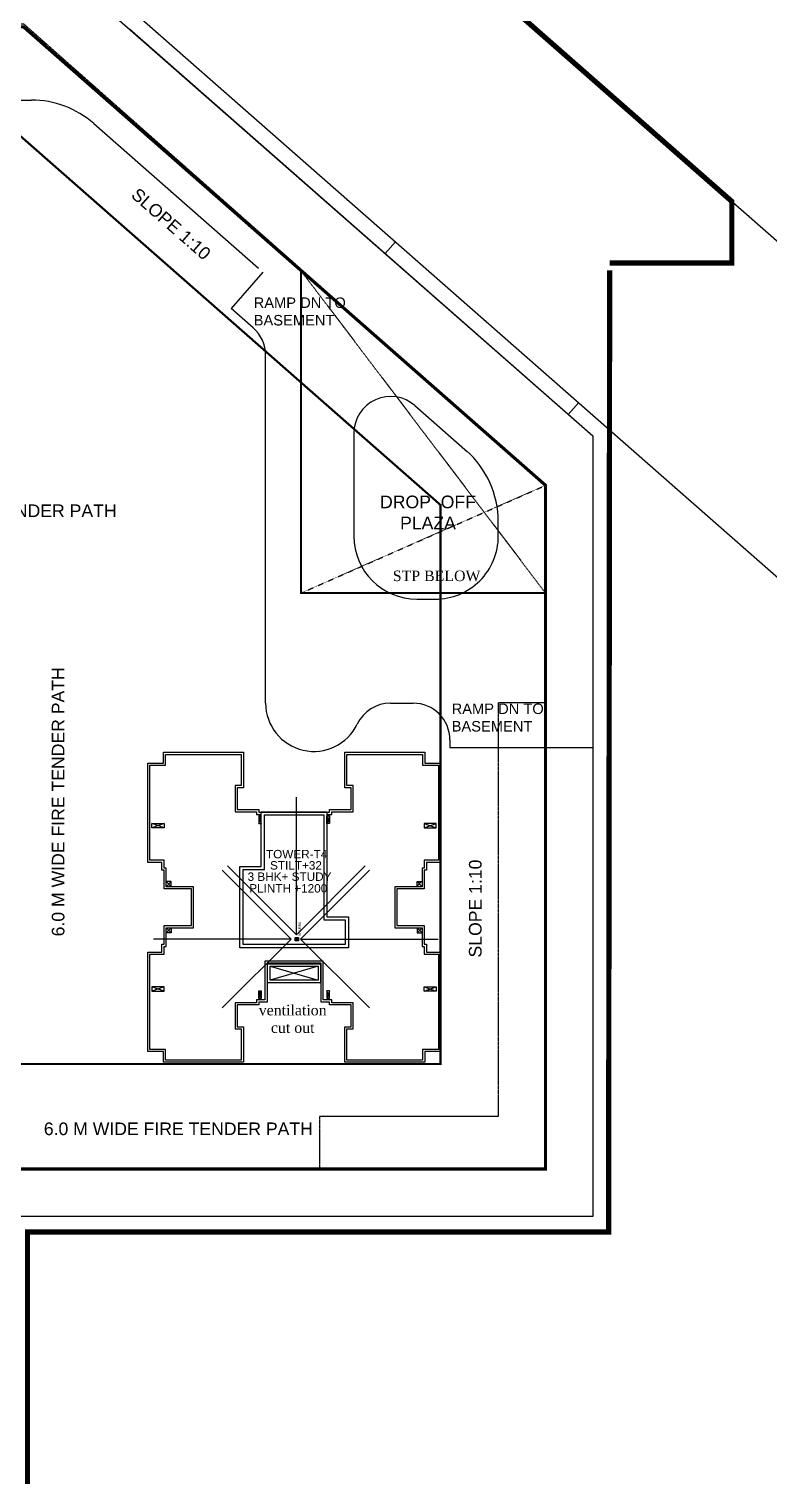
# Model space of a CAD drawing. Header units: millimetres. Extents: x 2061841 to 105821645, y -77612 to 48520811.
# Drawn here: x 105487679 to 105489291, y 48458273 to 48461424 of the extents above; entities that cross this region are included whole.
import ezdxf

# ---------------------------------------------------------------- set-up
doc = ezdxf.new("R2010")
doc.units = ezdxf.units.MM
doc.header["$LTSCALE"] = 10
doc.header["$MEASUREMENT"] = 0
for name, pattern in [('CENTER', [2, 1.25, -0.25, 0.25, -0.25]), ('DASHDOT', [1, 0.5, -0.25, 0, -0.25]), ('HIDDEN', [0.375, 0.25, -0.125])]:
    doc.linetypes.add(name, pattern=pattern)
for name, color, linetype in [('A-ANNO-TEXT', 150, 'Continuous'), ('AC-BLDG', 3, 'Continuous'), ('AC-GRND', 1, 'Continuous'), ('S-OPENING', 6, 'Continuous'), ('SHEET-TEXT', 7, 'Continuous')]:
    doc.layers.add(name, color=color, linetype=linetype)
doc.styles.add('Century', font='swiss.ttf')
doc.styles.add('SS Plan Text', font='calibri.ttf')
doc.styles.add('Text 100', font='romans.shx', dxfattribs={"width": 0.7, "height": 100})
doc.styles.add('Times', font='times.ttf')
doc.dimstyles.new('SCALE 100', dxfattribs={"dimtxt": 100, "dimasz": 75, "dimexe": 50, "dimexo": 50, "dimgap": 40, "dimtad": 1, "dimdec": 0, "dimzin": 1, "dimdsep": 46, "dimtxsty": 'Text 100', "dimblk": 'OBLIQUE', "dimcen": 1, "dimclrd": 3, "dimclre": 3, "dimclrt": 2, "dimadec": 0, "dimazin": 0, "dimtfac": 1, "dimtdec": 0, "dimtofl": 0, "dimtmove": 1, "dimatfit": 3, "dimldrblk": 'OPEN90', "dimfxl": 1, "dimtolj": 1, "dimtzin": 0, "dimarcsym": 0})

# ---------------------------------------------------------------- blocks, each defined once
blk = doc.blocks.new('_Oblique')
at = {"color": 0, "linetype": 'ByBlock', "lineweight": -2}
blk.add_line((-0.5, -0.5), (0.5, 0.5), dxfattribs=at)
blk = doc.blocks.new('_Open90')
at = {"color": 0, "linetype": 'ByBlock', "lineweight": -2}
for p, q in [((-0.5, 0.5), (0, 0)), ((0, 0), (-1, 0)), ((0, 0), (-0.5, -0.5))]:
    blk.add_line(p, q, dxfattribs=at)
blk = doc.blocks.new('A$C3f9037b2')
at = {"layer": 'AC-BLDG', "color": 1, "linetype": 'HIDDEN'}
for p, q in [((146543, -120228), (123250, -89530)), ((123250, -120228), (146543, -109977))]:
    blk.add_line(p, q, dxfattribs=at)
at = {"layer": 'AC-BLDG', "color": 1, "linetype": 'HIDDEN', "const_width": 200}
blk.add_lwpolyline([(123250, -89530), (146543, -109977), (146543, -120228), (123250, -120228), (123250, -89530)], dxfattribs=at)
at = {"layer": 'A-ANNO-TEXT', "insert": (131996, -118089), "char_height": 1000, "width": 9182.53, "attachment_point": 1, "style": 'Times'}
blk.add_mtext('STP BELOW', dxfattribs=at)
blk = doc.blocks.new('A$C82ecaa04')
at = {"layer": 'AC-GRND', "color": 2, "linetype": 'HIDDEN', "ltscale": 5}
blk.add_lwpolyline([(36173, -285933), (36173, -51647), (12900, -51647, -0.4142136), (8700, -47447), (8700, -46249), (8700, -38373), (6000, -38373), (6000, -27750), (6000, -24542), (8700, -24542), (8700, -6000), (28097, -6000), (52671, -27575), (52671, -54347), (52671, -66347), (96841, -66047), (146543, -109977), (146544, -130680), (142044, -130680), (142044, -170041), (125008, -170041), (125008, -175041), (91225, -175041), (91225, -240684)], format="xyb", dxfattribs=at)
blk = doc.blocks.new('TOWER-A TYPICAL FLOOR FRAMING PLAN N')
at = {"layer": 'SHEET-TEXT'}
h = blk.add_hatch(color=256, dxfattribs=at)
edge = h.paths.add_edge_path()
edge.add_arc((102725262, 48557457.3), 0.801, 182.4872, 272.4872)
edge.add_ellipse((102725262, 48557457.3), major_axis=(-0.59, 0.541), ratio=1, start_angle=135, end_angle=212.2175)
edge.add_arc((102725262.4, 48557457.1), 0.392, 355.5416, 512.837)
edge.add_arc((102725261.6, 48557457.5), 0.503, 218.5754, 334.9907, ccw=False)
at = {"layer": 'SHEET-TEXT', "ltscale": 51}
for p, q in [((102723048.9, 48561107.5, 101.1), (102726526.7, 48558054.6, 101.1)), ((102723881.4, 48561107.5, 101.1), (102726889, 48558467.3, 101.1))]:
    blk.add_line(p, q, dxfattribs=at)
at = {"layer": 'SHEET-TEXT', "color": 8}
for p, q in [((102724897.4, 48559439.2, 101.1), (102725907, 48558552.9, 101.1)), ((102724088.7, 48559284.4, 101.1), (102724684, 48559284.4, 101.1)), ((102724819.8, 48559233.2, 101.1), (102725178.8, 48558918.1, 101.1)), ((102725477.1, 48558975.9, 101.1), (102725454.5, 48558950.1, 101.1)), ((102725188.3, 48558909.7, 101.1), (102725118.9, 48558830.6, 101.1)), ((102725167, 48558788.4, 101.1), (102725118.9, 48558830.6, 101.1)), ((102725194.3, 48557971, 101.1), (102725194.3, 48558728.2, 101.1)), ((102725519.4, 48558619, 101.1), (102725633.8, 48558518.6, 101.1)), ((102725876.2, 48558625.6, 101.1), (102725853.5, 48558599.8, 101.1)), ((102725386.5, 48558558.8, 101.1), (102725386.5, 48558334.8, 101.1)), ((102725907, 48558552.9, 101.1), (102725907, 48557874.3, 101.1)), ((102725701.1, 48558334.8, 101.1), (102725701.1, 48558366.4, 101.1)), ((102725523.8, 48558197.5, 101.1), (102725563.8, 48558197.5, 101.1)), ((102725466.1, 48557971, 101.1), (102725515.7, 48557971, 101.1)), ((102725595.8, 48557890.9, 101.1), (102725595.8, 48557874.3, 101.1)), ((102725595.8, 48557874.3, 101.1), (102725804, 48557874.3, 101.1)), ((102725804, 48557874.3, 101.1), (102725907, 48557874.3, 101.1))]:
    blk.add_line(p, q, dxfattribs=at)
at = {"layer": 'SHEET-TEXT', "ltscale": 0.5}
for p, q in [((102724976.4, 48557836.1, 101.1), (102724976.4, 48557859.5, 101.1)), ((102724976.4, 48557859.5, 101.1), (102725141.3, 48557859.5, 101.1)), ((102725141.3, 48557859.5, 101.1), (102725141.3, 48557791.5, 101.1)), ((102725371.3, 48557791.5, 101.1), (102725371.3, 48557859.5, 101.1)), ((102725371.3, 48557859.5, 101.1), (102725536.3, 48557859.5, 101.1)), ((102725536.3, 48557859.5, 101.1), (102725536.3, 48557836.1, 101.1)), ((102724942, 48557628.9, 101.1), (102724942, 48557836.1, 101.1)), ((102724942, 48557836.1, 101.1), (102724976.4, 48557836.1, 101.1)), ((102725536.3, 48557836.1, 101.1), (102725570.6, 48557836.1, 101.1)), ((102725570.6, 48557836.1, 101.1), (102725570.6, 48557628.9, 101.1)), ((102725141.3, 48557791.5, 101.1), (102725127.6, 48557791.5, 101.1)), ((102725127.6, 48557791.5, 101.1), (102725127.6, 48557734.7, 101.1)), ((102725385, 48557791.5, 101.1), (102725371.3, 48557791.5, 101.1)), ((102725385, 48557734.7, 101.1), (102725385, 48557791.5, 101.1)), ((102725127.6, 48557734.7, 101.1), (102725174.5, 48557734.7, 101.1)), ((102725174.5, 48557734.7, 101.1), (102725174.5, 48557728.9, 101.1)), ((102725174.5, 48557728.9, 101.1), (102725184.8, 48557728.9, 101.1)), ((102725327.8, 48557728.9, 101.1), (102725338.1, 48557728.9, 101.1)), ((102725338.1, 48557728.9, 101.1), (102725338.1, 48557734.7, 101.1)), ((102725338.1, 48557734.7, 101.1), (102725385, 48557734.7, 101.1)), ((102724972.9, 48557628.9, 101.1), (102724942, 48557628.9, 101.1)), ((102724972.9, 48557611.7, 101.1), (102724972.9, 48557628.9, 101.1)), ((102724977.5, 48557611.7, 101.1), (102724972.9, 48557611.7, 101.1)), ((102724977.5, 48557571.1, 101.1), (102724977.5, 48557611.7, 101.1)), ((102725539.7, 48557611.7, 101.1), (102725535.2, 48557611.7, 101.1)), ((102725535.2, 48557611.7, 101.1), (102725535.2, 48557571.1, 101.1)), ((102725570.6, 48557628.9, 101.1), (102725539.7, 48557628.9, 101.1)), ((102725539.7, 48557628.9, 101.1), (102725539.7, 48557611.7, 101.1)), ((102725037.2, 48557571.1, 101.1), (102724977.5, 48557571.1, 101.1)), ((102725037.2, 48557526.6, 101.1), (102725037.2, 48557571.1, 101.1)), ((102725535.2, 48557571.1, 101.1), (102725475.4, 48557571.1, 101.1)), ((102725475.4, 48557571.1, 101.1), (102725475.4, 48557526.6, 101.1)), ((102725037.2, 48557482.1, 101.1), (102725037.2, 48557526.6, 101.1)), ((102725475.4, 48557526.6, 101.1), (102725475.4, 48557482.1, 101.1)), ((102724977.5, 48557441.5, 101.1), (102724977.5, 48557482.1, 101.1)), ((102724977.5, 48557482.1, 101.1), (102725037.2, 48557482.1, 101.1)), ((102725475.4, 48557482.1, 101.1), (102725535.2, 48557482.1, 101.1)), ((102725535.2, 48557482.1, 101.1), (102725535.2, 48557441.5, 101.1)), ((102724972.9, 48557424.3, 101.1), (102724972.9, 48557441.5, 101.1)), ((102724972.9, 48557441.5, 101.1), (102724977.5, 48557441.5, 101.1)), ((102725535.2, 48557441.5, 101.1), (102725539.7, 48557441.5, 101.1)), ((102725539.7, 48557441.5, 101.1), (102725539.7, 48557424.3, 101.1)), ((102724942, 48557217.1, 101.1), (102724942, 48557424.3, 101.1)), ((102724942, 48557424.3, 101.1), (102724972.9, 48557424.3, 101.1)), ((102725319.8, 48557409.4, 101.1), (102725192.8, 48557409.4, 101.1)), ((102725192.8, 48557409.4, 101.1), (102725192.8, 48557324.9, 101.1)), ((102725319.8, 48557324.9, 101.1), (102725319.8, 48557409.4, 101.1)), ((102725539.7, 48557424.3, 101.1), (102725570.6, 48557424.3, 101.1)), ((102725570.6, 48557424.3, 101.1), (102725570.6, 48557217.1, 101.1)), ((102725174.5, 48557318.5, 101.1), (102725127.6, 48557318.5, 101.1)), ((102725127.6, 48557318.5, 101.1), (102725127.6, 48557261.7, 101.1)), ((102725192.8, 48557324.9, 101.1), (102725174.5, 48557324.9, 101.1)), ((102725174.5, 48557324.9, 101.1), (102725174.5, 48557318.5, 101.1)), ((102725338.1, 48557324.9, 101.1), (102725319.8, 48557324.9, 101.1)), ((102725338.1, 48557318.5, 101.1), (102725338.1, 48557324.9, 101.1)), ((102725385, 48557318.5, 101.1), (102725338.1, 48557318.5, 101.1)), ((102725385, 48557261.7, 101.1), (102725385, 48557318.5, 101.1)), ((102725127.6, 48557261.7, 101.1), (102725141.3, 48557261.7, 101.1)), ((102725141.3, 48557261.7, 101.1), (102725141.3, 48557193.7, 101.1)), ((102725371.3, 48557193.7, 101.1), (102725371.3, 48557261.7, 101.1)), ((102725371.3, 48557261.7, 101.1), (102725385, 48557261.7, 101.1)), ((102724976.4, 48557217.1, 101.1), (102724942, 48557217.1, 101.1)), ((102724976.4, 48557193.7, 101.1), (102724976.4, 48557217.1, 101.1)), ((102725141.3, 48557193.7, 101.1), (102724976.4, 48557193.7, 101.1)), ((102725536.3, 48557193.7, 101.1), (102725371.3, 48557193.7, 101.1)), ((102725570.6, 48557217.1, 101.1), (102725536.3, 48557217.1, 101.1)), ((102725536.3, 48557217.1, 101.1), (102725536.3, 48557193.7, 101.1))]:
    blk.add_line(p, q, dxfattribs=at)
at = {"layer": 'SHEET-TEXT', "ltscale": 3500}
for p, q in [((102725179.1, 48557725.4, 101.1), (102725184.8, 48557708.9, 101.1)), ((102725179.1, 48557708.9, 101.1), (102725184.8, 48557725.4, 101.1)), ((102725333.6, 48557725.4, 101.1), (102725327.8, 48557708.9, 101.1)), ((102725333.6, 48557708.9, 101.1), (102725327.8, 48557725.4, 101.1)), ((102724972.9, 48557699.9, 101.1), (102724946.6, 48557709.1, 101.1)), ((102724972.9, 48557709.1, 101.1), (102724946.6, 48557699.9, 101.1)), ((102725539.7, 48557699.9, 101.1), (102725566, 48557709.1, 101.1)), ((102725539.7, 48557709.1, 101.1), (102725566, 48557699.9, 101.1)), ((102724977.5, 48557571.1, 101.1), (102724988.6, 48557582.5, 101.1)), ((102724977.5, 48557582.5, 101.1), (102724988.6, 48557571.1, 101.1)), ((102725534, 48557572.2, 101.1), (102725524.1, 48557582.5, 101.1)), ((102725534, 48557582.5, 101.1), (102725524.1, 48557572.2, 101.1)), ((102724977.5, 48557482.1, 101.1), (102724988.6, 48557470.6, 101.1)), ((102724977.5, 48557470.6, 101.1), (102724988.6, 48557482.1, 101.1)), ((102725535.2, 48557482.1, 101.1), (102725524.1, 48557470.6, 101.1)), ((102725535.2, 48557470.6, 101.1), (102725524.1, 48557482.1, 101.1)), ((102724972.9, 48557353.3, 101.1), (102724946.6, 48557344.1, 101.1)), ((102724972.9, 48557344.1, 101.1), (102724946.6, 48557353.3, 101.1)), ((102725539.7, 48557353.3, 101.1), (102725566, 48557344.1, 101.1)), ((102725539.7, 48557344.1, 101.1), (102725566, 48557353.3, 101.1)), ((102725179.1, 48557327.7, 101.1), (102725184.8, 48557344.9, 101.1)), ((102725179.1, 48557344.9, 101.1), (102725184.8, 48557327.7, 101.1)), ((102725333.6, 48557328.3, 101.1), (102725327.8, 48557344.9, 101.1)), ((102725333.6, 48557344.9, 101.1), (102725327.8, 48557328.3, 101.1))]:
    blk.add_line(p, q, dxfattribs=at)
at = {"layer": 'SHEET-TEXT'}
for p, q in [((102725258.4, 48557453.7, 101.1), (102725258.4, 48557460.9, 101.1)), ((102725258.4, 48557460.9, 101.1), (102725265.6, 48557460.9, 101.1)), ((102725258.4, 48557460.9, 101.1), (102725261.4, 48557457.9, 101.1)), ((102725258.4, 48557453.7, 101.1), (102725261.4, 48557456.6, 101.1)), ((102725265.6, 48557453.7, 101.1), (102725258.4, 48557453.7, 101.1)), ((102725262.6, 48557457.9, 101.1), (102725265.6, 48557460.9, 101.1)), ((102725262.6, 48557456.6, 101.1), (102725265.6, 48557453.7, 101.1)), ((102725265.6, 48557460.9, 101.1), (102725265.6, 48557453.7, 101.1)), ((102725203.8, 48557398.5, 101.1), (102725308.8, 48557367.5, 101.1)), ((102725308.8, 48557398.5, 101.1), (102725203.8, 48557367.5, 101.1))]:
    blk.add_line(p, q, dxfattribs=at)
at = {"layer": 'SHEET-TEXT', "linetype": 'CENTER', "ltscale": 3, "const_width": 11.4, "elevation": 101.1}
for points in [[(102725943.6, 48558913.6), (102725941.3, 48556819.3), (102724675.5, 48556819.3), (102724675.5, 48555591.8)], [(102723141.2, 48554295.5), (102723141.2, 48559581), (102722450.8, 48559581), (102722450.8, 48560961.9), (102723793.3, 48560961.9), (102723793.3, 48559581), (102724787.8, 48559581), (102725620.2, 48559581.1), (102726209.8, 48559063.5), (102726209.8, 48558929.6), (102725943.6, 48558929.5)]]:
    blk.add_lwpolyline(points, dxfattribs=at)
at = {"layer": 'SHEET-TEXT', "color": 8, "elevation": 101.1}
blk.add_lwpolyline([(102723199.7, 48554290.8), (102723175.5, 48554311.4), (102723175.5, 48559615.4), (102722485.1, 48559615.4), (102722485.1, 48560927.6), (102723201.8, 48560927.6), (102723759, 48560438.5), (102723759, 48559546.7), (102724774.9, 48559546.7), (102725907, 48558552.9), (102725907, 48556853.6), (102724641.2, 48556853.6), (102724641.2, 48555557.5), (102727709.8, 48555557.5), (102727709.8, 48555519.1), (102729244.1, 48555519.1), (102729244.1, 48555404.1), (102729739.9, 48555404.1), (102729919.5, 48555245.2), (102729409.7, 48554130.2), (102727709.8, 48554130.2), (102727709.8, 48554091.8), (102723434, 48554091.8), (102723418.8, 48554104.7)], dxfattribs=at)
at = {"layer": 'SHEET-TEXT', "color": 8, "linetype": 'DASHDOT', "ltscale": 5, "const_width": 6.86, "elevation": 101.1}
blk.add_lwpolyline([(102729141.2, 48555416.2), (102727606.8, 48555416.2), (102727606.8, 48555454.5), (102724538.2, 48555454.5), (102724538.2, 48556956.6), (102725804, 48556956.6), (102725804, 48558445.4), (102724666.7, 48559443.8), (102723656, 48559443.8), (102723656, 48560331), (102723093.7, 48560824.6), (102722588, 48560824.6), (102722588, 48559718.3), (102723278.5, 48559718.3), (102723278.5, 48554419.1), (102723542.5, 48554194.8), (102727606.8, 48554194.8), (102727606.8, 48554233.2), (102729343.3, 48554233.2), (102729794.1, 48555218.6), (102729700.9, 48555301.1), (102729141.1, 48555301.1)], close=True, dxfattribs=at)
at = {"layer": 'SHEET-TEXT', "color": 8, "linetype": 'HIDDEN', "ltscale": 10, "const_width": 4.58, "elevation": 101.1}
blk.add_lwpolyline([(102725575.2, 48558402.6), (102725575.2, 48557185.4), (102724309.4, 48557185.4), (102724309.4, 48555225.7), (102727378, 48555225.7), (102727378, 48555187.3), (102728912.3, 48555187.3), (102728912.3, 48555072.3), (102729475.6, 48555072.3), (102729196.5, 48554462), (102727378, 48554462), (102727378, 48554423.6), (102723555.9, 48554423.6), (102723507.3, 48554464.9), (102723507.3, 48559214.9), (102724649.9, 48559214.9)], close=True, dxfattribs=at)
at = {"layer": 'SHEET-TEXT', "ltscale": 0.5, "elevation": 101.1}
for points in [[(102725315.3, 48557320.3), (102725315.3, 48557404.9), (102725197.4, 48557404.9), (102725197.4, 48557320.3), (102725179.1, 48557320.3), (102725179.1, 48557313.9), (102725132.2, 48557313.9), (102725132.2, 48557266.3), (102725145.9, 48557266.3), (102725145.9, 48557189.1), (102724971.8, 48557189.1), (102724971.8, 48557212.5), (102724937.5, 48557212.5), (102724937.5, 48557428.9), (102724968.4, 48557428.9), (102724968.4, 48557446.1), (102724972.9, 48557446.1), (102724972.9, 48557486.7), (102725032.7, 48557486.7), (102725032.7, 48557526.6), (102725032.7, 48557566.5), (102724972.9, 48557566.5), (102724972.9, 48557607.1), (102724968.4, 48557607.1), (102724968.4, 48557624.3), (102724937.5, 48557624.3), (102724937.5, 48557840.7), (102724971.8, 48557840.7), (102724971.8, 48557864.1), (102725145.9, 48557864.1), (102725145.9, 48557786.9), (102725132.2, 48557786.9), (102725132.2, 48557739.3), (102725179.1, 48557739.3), (102725179.1, 48557733.5), (102725184.8, 48557733.5)], [(102725327.8, 48557733.5), (102725333.6, 48557733.5), (102725333.6, 48557739.3), (102725380.5, 48557739.3), (102725380.5, 48557786.9), (102725366.7, 48557786.9), (102725366.7, 48557864.1), (102725540.9, 48557864.1), (102725540.9, 48557840.7), (102725575.2, 48557840.7), (102725575.2, 48557624.3), (102725544.3, 48557624.3), (102725544.3, 48557607.1), (102725539.7, 48557607.1), (102725539.7, 48557566.5), (102725480, 48557566.5), (102725480, 48557526.6), (102725480, 48557486.7), (102725539.7, 48557486.7), (102725539.7, 48557446.1), (102725544.3, 48557446.1), (102725544.3, 48557428.9), (102725575.2, 48557428.9), (102725575.2, 48557212.5), (102725540.9, 48557212.5), (102725540.9, 48557189.1), (102725366.7, 48557189.1), (102725366.7, 48557266.3), (102725380.5, 48557266.3), (102725380.5, 48557313.9), (102725333.6, 48557313.9), (102725333.6, 48557320.3), (102725315.3, 48557320.3)]]:
    blk.add_lwpolyline(points, dxfattribs=at)
at = {"layer": 'SHEET-TEXT', "color": 1, "ltscale": 0.5, "elevation": 101.1}
blk.add_lwpolyline([(102725179.1, 48557733.5), (102725333.6, 48557733.5), (102725333.6, 48557739.3), (102725380.5, 48557739.3), (102725380.5, 48557786.9), (102725366.7, 48557786.9), (102725366.7, 48557864.1), (102725540.9, 48557864.1), (102725540.9, 48557840.7), (102725575.2, 48557840.7), (102725575.2, 48557624.3), (102725544.3, 48557624.3), (102725544.3, 48557607.1), (102725539.7, 48557607.1), (102725539.7, 48557566.5), (102725480, 48557566.5), (102725480, 48557526.6), (102725480, 48557486.7), (102725539.7, 48557486.7), (102725539.7, 48557446.1), (102725544.3, 48557446.1), (102725544.3, 48557428.9), (102725575.2, 48557428.9), (102725575.2, 48557212.5), (102725540.9, 48557212.5), (102725540.9, 48557189.1), (102725366.7, 48557189.1), (102725366.7, 48557266.3), (102725380.5, 48557266.3), (102725380.5, 48557313.9), (102725333.6, 48557313.9), (102725333.6, 48557320.3), (102725315.3, 48557320.3), (102725315.3, 48557404.9), (102725197.4, 48557404.9), (102725197.4, 48557320.3), (102725179.1, 48557320.3), (102725179.1, 48557313.9), (102725132.2, 48557313.9), (102725132.2, 48557266.3), (102725145.9, 48557266.3), (102725145.9, 48557189.1), (102724971.8, 48557189.1), (102724971.8, 48557212.5), (102724937.5, 48557212.5), (102724937.5, 48557428.9), (102724968.4, 48557428.9), (102724968.4, 48557446.1), (102724972.9, 48557446.1), (102724972.9, 48557486.7), (102725032.7, 48557486.7), (102725032.7, 48557526.6), (102725032.7, 48557566.5), (102724972.9, 48557566.5), (102724972.9, 48557607.1), (102724968.4, 48557607.1), (102724968.4, 48557624.3), (102724937.5, 48557624.3), (102724937.5, 48557840.7), (102724971.8, 48557840.7), (102724971.8, 48557864.1), (102725145.9, 48557864.1), (102725145.9, 48557786.9), (102725132.2, 48557786.9), (102725132.2, 48557739.3), (102725179.1, 48557739.3), (102725179.1, 48557733.5), (102725184.8, 48557733.5)], dxfattribs=at)
at = {"layer": 'SHEET-TEXT', "elevation": 101.1}
for points in [[(102725138.3, 48557438.5), (102725138.3, 48557615.6), (102725184.8, 48557615.6), (102725184.8, 48557734.6), (102725327.8, 48557734.6), (102725327.8, 48557505.8), (102725374.4, 48557505.8), (102725374.4, 48557438.5)], [(102725145.1, 48557445.4), (102725145.1, 48557608.7), (102725191.7, 48557608.7), (102725191.7, 48557727.7), (102725321, 48557727.7), (102725321, 48557498.9), (102725367.5, 48557498.9), (102725367.5, 48557445.4)], [(102725198.6, 48557403.7), (102725314.1, 48557403.7), (102725314.1, 48557362.2), (102725198.6, 48557362.2)], [(102725203.8, 48557398.5), (102725308.8, 48557398.5), (102725308.8, 48557367.5), (102725203.8, 48557367.5)]]:
    blk.add_lwpolyline(points, close=True, dxfattribs=at)
at = {"layer": 'SHEET-TEXT', "ltscale": 3500, "elevation": 101.1}
for points in [[(102725179.1, 48557725.4), (102725179.1, 48557708.9), (102725184.8, 48557708.9), (102725184.8, 48557725.4)], [(102725333.6, 48557725.4), (102725333.6, 48557708.9), (102725327.8, 48557708.9), (102725327.8, 48557725.4)], [(102724972.9, 48557709.1), (102724972.9, 48557699.9), (102724946.6, 48557699.9), (102724946.6, 48557709.1)], [(102725539.7, 48557709.1), (102725539.7, 48557699.9), (102725566, 48557699.9), (102725566, 48557709.1)], [(102724972.9, 48557344.1), (102724972.9, 48557353.3), (102724946.6, 48557353.3), (102724946.6, 48557344.1)], [(102725539.7, 48557344.1), (102725539.7, 48557353.3), (102725566, 48557353.3), (102725566, 48557344.1)], [(102725179.1, 48557327.7), (102725179.1, 48557344.3), (102725184.8, 48557344.3), (102725184.8, 48557327.7)], [(102725333.6, 48557328.3), (102725333.6, 48557344.9), (102725327.8, 48557344.9), (102725327.8, 48557328.3)]]:
    blk.add_lwpolyline(points, close=True, dxfattribs=at)
for points in [[(102724988.6, 48557571.1), (102724988.6, 48557582.5), (102724977.5, 48557582.5)], [(102725524.1, 48557572.2), (102725524.1, 48557582.5), (102725534, 48557582.5)], [(102724988.6, 48557482.1), (102724988.6, 48557470.6), (102724977.5, 48557470.6)], [(102725524.1, 48557482.1), (102725524.1, 48557470.6), (102725535.2, 48557470.6)]]:
    blk.add_lwpolyline(points, dxfattribs=at)
at = {"layer": 'SHEET-TEXT'}
for radius in [0.881, 0.801]:
    blk.add_circle((102725262, 48557457.3, 101.1), radius, dxfattribs=at)
at = {"layer": 'SHEET-TEXT', "color": 8}
for centre, radius, start, end in [((102724684, 48559078.5, 101.1), 205.9, 48.7213, 90), ((102725114.2, 48558728.2, 101.1), 80.1, 0, 48.7213), ((102725466.6, 48558558.8, 101.1), 80.1, 48.7219, 180), ((102725495.1, 48558366.4, 101.1), 205.9, 0.0001, 48.7213), ((102725523.8, 48558334.8, 101.1), 137.3, 180, 270), ((102725563.8, 48558334.8, 101.1), 137.3, 270, 0.0001), ((102725299.2, 48557971, 101.1), 105, 180, 334.3538), ((102725466.1, 48557890.9, 101.1), 80.1, 90, 154.3538), ((102725515.7, 48557890.9, 101.1), 80.1, 0, 90)]:
    blk.add_arc(centre, radius, start, end, dxfattribs=at)
at = {"layer": 'SHEET-TEXT'}
for centre, radius, start, end in [((102725261.6, 48557457.5, 101.1), 0.503, 218.5754, 333.1042), ((102725262.4, 48557457.1, 101.1), 0.392, 355.5416, 155.258)]:
    blk.add_arc(centre, radius, start, end, dxfattribs=at)
at = {"layer": 'SHEET-TEXT', "xscale": 0.0228823837028751, "yscale": 0.0228823837028751, "zscale": 0.0228823837028751}
for name in ['A$C82ecaa04', 'A$C3f9037b2']:
    blk.add_blockref(name, (102722450.8, 48560961.9, 101.1), dxfattribs=at)
at = {"layer": 'SHEET-TEXT'}
for s, height, rotation, style, p in [('SLOPE 1:10', 27.46, 318.7213, 'Century', (102724899.2, 48559074.6, 101.1)), ('6.0 M WIDE FIRE TENDER PATH', 27.459, 90, 'Century', (102724755.9, 48557463.2, 101.1)), ('SLOPE 1:10', 27.46, 90, 'Century', (102725664.6, 48557417.2, 101.1)), ('KHURRA', 5.61, 90, 'SS Plan Text', (102725271.4, 48557464.7, 101.1))]:
    blk.add_text(s, height=height, rotation=rotation, dxfattribs=dict(at, style=style)).set_placement(p)
at = {"layer": 'SHEET-TEXT', "style": 'Century'}
for s, height, p in [('6.0 M WIDE FIRE TENDER PATH', 27.459, (102724283.6, 48558376.3, 101.1)), ('TOWER-T4', 18.31, (102725195, 48557633.2, 101.1)), ('3 BHK+ STUDY', 18.306, (102725155, 48557584.1, 101.1)), ('STILT+32', 18.31, (102725203.8, 48557608.7, 101.1)), ('PLINTH +1200', 18.306, (102725158.6, 48557558.7, 101.1)), ('6.0 M WIDE FIRE TENDER PATH', 27.459, (102724711.1, 48557030.5, 101.1))]:
    blk.add_text(s, height=height, dxfattribs=at).set_placement(p)
at = {"layer": 'SHEET-TEXT', "attachment_point": 1}
for s, insert, char_height, width, style in [('RAMP DN TO BASEMENT', (102725168.2, 48558854.5, 101.1), 22.882, 212.103, 'Century'), ('\\pxqc;DROP  OFF PLAZA', (102725441.8, 48558423, 101.1), 27.459, 212.103, 'Century'), ('RAMP DN TO BASEMENT', (102725599.4, 48557970.3, 101.1), 22.882, 212.103, 'Century'), ('\\pxqc;ventilation cut out', (102725175.2, 48557314.1, 101.1), 22.882, 155.916, 'Times')]:
    blk.add_mtext(s, dxfattribs=dict(at, insert=insert, char_height=char_height, width=width, style=style))
at = {"layer": 'SHEET-TEXT'}
for points in [[(102725261.2, 48557466.7, 101.1), (102725261.2, 48557526.7, 101.1)], [(102725249.9, 48557457.3, 101.1), (102725199.2, 48557457.3, 101.1)], [(102725270.3, 48557457.3, 101.1), (102725317.1, 48557457.3, 101.1)]]:
    blk.add_leader(points, dimstyle='SCALE 100', override={"dimasz": 300, "dimtad": 0, "dimarcsym": 1}, dxfattribs=at)

msp = doc.modelspace()

# ---------------------------------------------------------------- block references
at = {"layer": 'S-OPENING'}
msp.add_blockref('TOWER-A TYPICAL FLOOR FRAMING PLAN N', (2763000.3, -98014.7), dxfattribs=at)

doc.saveas('drawing.dxf')
